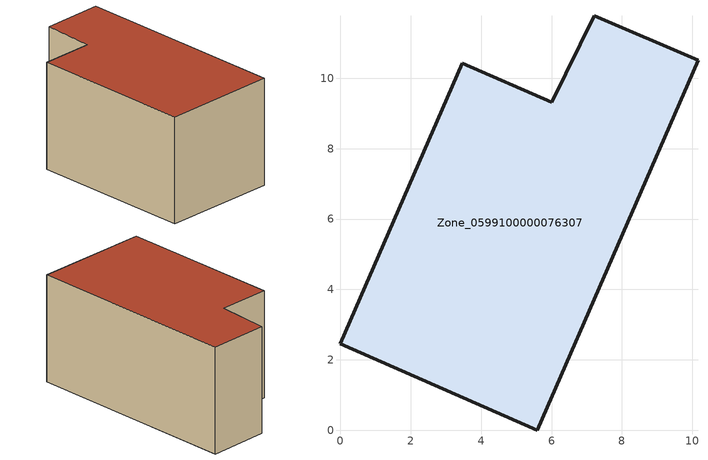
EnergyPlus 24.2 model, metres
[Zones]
Zone_0599100000076307
 floor ground (C_G): 5.6,0 0,2.46 3.46,10.43 6,9.31 7.22,11.78 10.16,10.51 z0
 wall outside (C_F): 0,2.46 5.6,0 10.16,10.51 7.22,11.78 6,9.31 3.46,10.43 0,2.46 z0:5.74
 roof outside (C_R): 3.46,10.43 0,2.46 5.6,0 10.16,10.51 7.22,11.78 6,9.31 z5.74
[BUILDING]
Pand.0599100000076307: North Axis=0; Terrain=City; Loads Convergence Tolerance Value=0.04; Temperature Convergence Tolerance Value=0.4; Solar Distribution=FullExterior; Maximum Number of Warmup Days=25; Minimum Number of Warmup Days=1
[Site:Location]
Rotterdam.The.Hague.AP_ZH_NLD Design_Conditions: Latitude=51.96; Longitude=4.45; Time Zone=1; Elevation=-4.5
[SITE:GROUNDTEMPERATURE:BUILDINGSURFACE]
18, 18, 18, 18, 18, 18, 18, 18, 18, 18, 18, 18
[MATERIAL] Thermal Absorptance=0.9; Solar Absorptance=0.7; Visible Absorptance=0.7
Name | Roughness | Thickness | Conductivity | Density | Specific Heat
G.TI.1946-1964 | MediumSmooth | 0.15 | 1 | 540 | 1210
F.TI.1946-1964 | Rough | 0.3 | 0.857143 | 1920 | 840
R.TI.1946-1964 | MediumRough | 0.2 | 0.277778 | 1500 | 1000
[CONSTRUCTION]
C_G: G.TI.1946-1964
C_F: F.TI.1946-1964
C_R: R.TI.1946-1964
[ZONE]
Zone_0599100000076307: Type=1; Multiplier=1; Ceiling Height=Autocalculate; Volume=Autocalculate; Floor Area=autocalculate; Part of Total Floor Area=Yes
[ZONEINFILTRATION:DESIGNFLOWRATE]
Infil_Zone_0599100000076307: Zone or ZoneList or Space or SpaceList=Zone_0599100000076307; Schedule=AlwaysOn; Design Flow Rate Calculation Method=Flow/Area; Flow Rate per Floor Area=0.003; Constant Term Coefficient=1; Temperature Term Coefficient=0; Velocity Term Coefficient=0; Velocity Squared Term Coefficient=0
[HVACTEMPLATE:ZONE:IDEALLOADSAIRSYSTEM]
Zone_0599100000076307: Maximum Heating Supply Air Temperature=50; Minimum Cooling Supply Air Temperature=13; Maximum Heating Supply Air Humidity Ratio=0.0156; Minimum Cooling Supply Air Humidity Ratio=0.0077; Heating Limit=NoLimit; Cooling Limit=NoLimit; Dehumidification Control Type=ConstantSensibleHeatRatio; Cooling Sensible Heat Ratio=0.7; Dehumidification Setpoint=60; Humidification Control Type=None; Humidification Setpoint=30; Outdoor Air Method=None; Outdoor Air Flow Rate per Person=0.00944; Outdoor Air Flow Rate per Zone Floor Area=0; Outdoor Air Flow Rate per Zone=0; Demand Controlled Ventilation Type=None; Outdoor Air Economizer Type=NoEconomizer; Heat Recovery Type=None; Sensible Heat Recovery Effectiveness=0.7; Latent Heat Recovery Effectiveness=0.65
[ZONECONTROL:THERMOSTAT]
ThermostatControl_Zone_0599100000076307: Zone or ZoneList=Zone_0599100000076307; Control Type Schedule=DualSetpointControlType; Control 1=Thermostat_Zone_0599100000076307; Temperature Difference Between Cutout And Setpoint=0
[THERMOSTATSETPOINT:DUALSETPOINT]
Thermostat_Zone_0599100000076307: Heating Setpoint Temperature Schedule=HeatingSetpoint_Zone_0599100000076307; Cooling Setpoint Temperature Schedule=CoolingSetpoint_Zone_0599100000076307
[SCHEDULE:COMPACT]
HeatingSetpoint_Zone_0599100000076307: Through: 12/31, For: AllDays, Until: 24:00, 21
CoolingSetpoint_Zone_0599100000076307: Through: 12/31, For: AllDays, Until: 24:00, 24
DualSetpointControlType: Through: 12/31, For: AllDays, Until: 24:00, 4
AlwaysOn: Through: 12/31, For: AllDays, Until: 24:00, 1
